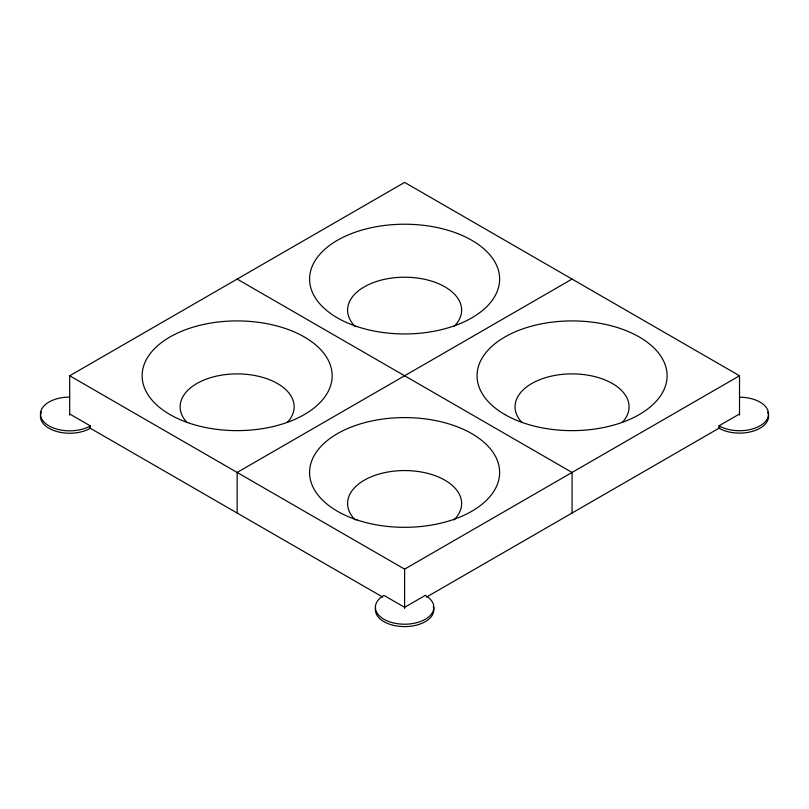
<?xml version="1.0" encoding="UTF-8"?>
<svg xmlns="http://www.w3.org/2000/svg" width="809" height="809" viewBox="0 0 809 809"><rect width="100%" height="100%" fill="white"/><g stroke="black" fill="none" stroke-linecap="round" stroke-linejoin="round"><path stroke-width="1.21" d="M69.685 415.118L69.685 375.77L404.611 182.399L739.527 375.77L739.527 415.118M572.064 279.085L237.148 472.446L237.148 513.037M69.685 375.77L404.611 569.131L739.527 375.77M767.559 412.014A29.023 16.756 0 0 1 754.039 430.863A29.023 16.756 0 0 1 719.009 428.204L719.009 425.817L739.527 413.965M426.495 597.082L719.828 427.728M237.148 279.085L572.064 472.446L572.064 513.037M69.685 413.965L90.365 425.898L90.365 428.285A29.235 16.878 0 0 1 55.073 430.975A29.235 16.878 0 0 1 41.451 411.983M89.384 427.728L382.718 597.082M404.611 569.131L404.611 608.489M433.28 606.416A29.235 16.878 0 0 1 405.572 626.591A29.235 16.878 0 0 1 375.619 607.508M90.365 425.898A29.235 16.878 0 0 1 42.675 420.427A29.235 16.878 0 0 1 69.685 397.088M739.527 397.209A29.023 16.756 0 0 1 766.345 420.377A29.023 16.756 0 0 1 719.009 425.817M521.795 422.328A57.014 32.916 0 0 1 572.064 373.889A57.014 32.916 0 0 1 622.343 422.328M355.232 326.583A57.014 32.916 0 0 1 404.611 277.204A57.014 32.916 0 0 1 453.98 326.583M186.869 422.328A57.014 32.916 0 0 1 237.148 373.889A57.014 32.916 0 0 1 287.417 422.328M355.232 519.944A57.014 32.916 0 0 1 404.611 470.565A57.014 32.916 0 0 1 453.98 519.944M425.281 595.394L404.611 607.326L383.931 595.394A29.235 16.878 0 0 0 383.931 619.269A29.235 16.878 0 0 0 425.281 619.269A29.235 16.878 0 0 0 425.281 595.394M504.877 414.562A95.017 54.86 0 0 0 663.855 389.968A95.017 54.86 0 0 0 547.471 322.781A95.017 54.86 0 0 0 504.877 414.562M357.093 326.593A95.017 54.86 0 0 0 499.628 279.085A95.017 54.86 0 0 0 357.093 231.576A95.017 54.86 0 0 0 357.093 326.593M189.64 423.279A95.017 54.86 0 0 0 332.165 375.77A95.017 54.86 0 0 0 189.64 328.262A95.017 54.86 0 0 0 189.64 423.279M357.093 519.965A95.017 54.86 0 0 0 499.628 472.446A95.017 54.86 0 0 0 357.093 424.937A95.017 54.86 0 0 0 357.093 519.965"/></g></svg>
